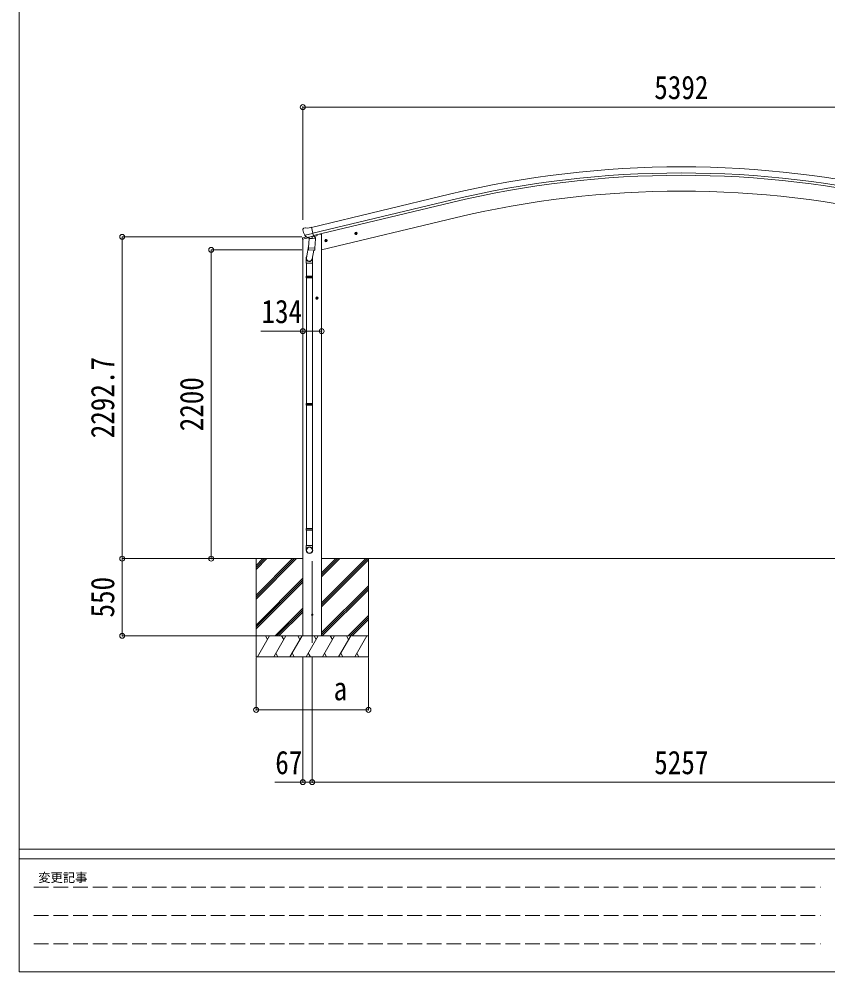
# Model space of a CAD drawing. Units: millimetres at full size. Extents: x -9783 to 9892, y -6828 to 6752.
# Drawn here: x -9783 to -4022, y -6828 to -38 of the extents above; entities that cross this region are included whole.
import ezdxf
from ezdxf.enums import TextEntityAlignment as Align

# ---------------------------------------------------------------- set-up
doc = ezdxf.new("R2010")
doc.units = ezdxf.units.MM
doc.header["$LTSCALE"] = 35
doc.header["$PDMODE"] = 32
doc.header["$PDSIZE"] = 35
doc.linetypes.add('DASHED3', pattern=[4, 3, -1])
for name, color, linetype, lineweight in [('0-0_0', 7, 'Continuous', 9), ('0-1_本体', 4, 'Continuous', 9), ('0-2_部品', 7, 'Continuous', 9), ('0-8_PARTS2', 2, 'Continuous', 9), ('0-A_寸法', 6, 'Continuous', 9), ('F-0_240', 7, 'Continuous', 9)]:
    doc.layers.add(name, color=color, linetype=linetype, lineweight=lineweight)
doc.styles.add('ＭＳ ゴシック', font='')
doc.styles.get('ＭＳ ゴシック').set_extended_font_data('MS Gothic')

msp = doc.modelspace()

# ---------------------------------------------------------------- linework, layer by layer
at = {"layer": '0-0_0'}
for p, q in [((-7762.01, -3883.07), (-8274.23, -3883.08)), ((-8095.01, -3931.68), (-8046.41, -3883.07)), ((-8095.01, -3883.08), (-8095.01, -4583.08)), ((-8095.01, -4143.81), (-7834.28, -3883.08)), ((-8095.01, -4157.95), (-7820.14, -3883.08)), ((-8095.01, -4172.09), (-7806, -3883.08)), ((-8095.01, -3959.96), (-8018.13, -3883.08)), ((-8095.01, -3945.82), (-8032.27, -3883.08)), ((-7628.01, -4197.31), (-7313.78, -3883.08)), ((-7628.01, -4211.45), (-7299.64, -3883.08)), ((-7628.01, -4013.46), (-7497.63, -3883.08)), ((-7628.01, -3999.32), (-7511.77, -3883.08)), ((-7628.01, -3985.18), (-7525.91, -3883.08)), ((-7628.01, -3883.08), (-2505.19, -3883.08)), ((-7628.01, -4225.59), (-7295.01, -3892.59)), ((-7295.01, -3883.08), (-7295.01, -4583.08)), ((-8095.01, -4355.94), (-7762.01, -4022.94)), ((-8095.01, -4370.08), (-7762.01, -4037.08)), ((-8095.01, -4384.22), (-7762.01, -4051.22)), ((-7628.01, -4409.44), (-7295.01, -4076.44)), ((-7628.01, -4423.58), (-7295.01, -4090.58)), ((-7623.37, -4433.08), (-7295.01, -4104.72)), ((-7960.02, -4433.08), (-7762.01, -4235.07)), ((-7945.88, -4433.08), (-7762.01, -4249.21)), ((-7931.73, -4433.08), (-7762.01, -4263.36)), ((-7439.52, -4433.08), (-7295.01, -4288.57)), ((-7425.38, -4433.08), (-7295.01, -4302.71)), ((-7411.23, -4433.08), (-7295.01, -4316.86)), ((-7295.01, -4433.08), (-8095.01, -4433.08)), ((-8084.72, -4583.08), (-7998.12, -4433.08)), ((-8013.12, -4459.06), (-8028.12, -4433.08)), ((-7969.25, -4583.08), (-7882.65, -4433.08)), ((-7897.65, -4459.06), (-7912.65, -4433.08)), ((-7853.78, -4583.08), (-7767.18, -4433.08)), ((-7782.18, -4459.06), (-7797.18, -4433.08)), ((-7628.01, -4433.08), (-7762.01, -4433.08)), ((-7738.31, -4583.08), (-7651.71, -4433.08)), ((-7666.71, -4459.06), (-7681.71, -4433.08)), ((-7622.84, -4583.08), (-7536.24, -4433.08)), ((-7551.24, -4459.06), (-7566.24, -4433.08)), ((-7507.37, -4583.08), (-7420.77, -4433.08)), ((-7450.77, -4433.08), (-7435.77, -4459.06)), ((-7391.9, -4583.08), (-7305.3, -4433.08)), ((-8095.01, -4583.08), (-7295.01, -4583.08)), ((-7954.25, -4557.1), (-7939.25, -4583.08)), ((-7838.78, -4557.1), (-7823.78, -4583.08)), ((-7723.31, -4557.1), (-7708.31, -4583.08)), ((-7607.84, -4557.1), (-7592.84, -4583.08)), ((-7492.37, -4557.1), (-7477.37, -4583.08)), ((-7376.9, -4557.1), (-7361.9, -4583.08))]:
    msp.add_line(p, q, dxfattribs=at)
at = {"layer": '0-1_本体'}
for p, q in [((-6717.56, -1286.7), (-7700.8, -1522.76)), ((-6707.48, -1328.68), (-7690.73, -1564.74)), ((-6703.55, -1345.05), (-7686.8, -1581.08)), ((-7628.01, -1683.2), (-6677.17, -1454.92)), ((-7762.01, -1606.36), (-7762.01, -4433.08)), ((-7628.01, -1570.08), (-7640.88, -1570.08)), ((-7628.01, -1570.08), (-7628.01, -4433.08))]:
    msp.add_line(p, q, dxfattribs=at)
for radius in [7073, 7029.83, 7013, 6900]:
    msp.add_arc((-5066.4, -8164.28), radius, 76.5, 103.5, dxfattribs=at)
at = {"layer": '0-2_部品'}
for p, q in [((-7762.25, -1538.73), (-7761.98, -1539.88)), ((-7758.03, -1530.16), (-7761.89, -1536.45)), ((-7754.94, -1527.91), (-7741.76, -1524.74)), ((-7727.2, -1527.42), (-7740.46, -1524.72)), ((-7727.2, -1527.42), (-7701.27, -1521.19)), ((-7686.11, -1584.31), (-7701.27, -1521.19)), ((-7390.35, -1567.07), (-7388.22, -1559.87)), ((-7380.72, -1575.04), (-7385.39, -1555.59)), ((-7764.28, -1606.95), (-7721.35, -1596.64)), ((-7764.28, -1600.06), (-7764.28, -1606.95)), ((-7735.04, -1590.68), (-7761.98, -1597.14)), ((-7748.47, -1578.46), (-7747.88, -1579.31)), ((-7748.2, -1579.04), (-7690.69, -1565.23)), ((-7747.88, -1579.31), (-7747.72, -1579.46)), ((-7731.35, -1593.95), (-7747.72, -1579.46)), ((-7728.64, -1594.52), (-7721.12, -1592.71)), ((-7724.43, -1594.27), (-7724.49, -1595.01)), ((-7723.73, -1596.05), (-7697.91, -1602.49)), ((-7716.81, -1601.4), (-7721.49, -1668.23)), ((-7720.84, -1592.74), (-7721.12, -1592.71)), ((-7696.07, -1586.79), (-7720.84, -1592.74)), ((-7671.12, -1604.59), (-7716.81, -1601.4)), ((-7715.04, -1598.22), (-7715.27, -1601.51)), ((-7695.52, -1587.05), (-7696.54, -1601.66)), ((-7695.84, -1586.64), (-7696.07, -1586.79)), ((-7695.84, -1586.64), (-7686.11, -1584.31)), ((-7686.48, -1582.76), (-7685.54, -1582.82)), ((-7685.54, -1582.82), (-7672.23, -1598.14)), ((-7681.78, -1587.15), (-7663.56, -1582.77)), ((-7675.8, -1671.43), (-7671.12, -1604.59)), ((-7672.23, -1598.14), (-7672.67, -1604.48)), ((-7659.72, -1574.65), (-7659.72, -1577.91)), ((-7587.25, -1614.34), (-7606.7, -1619.01)), ((-7604.27, -1618.42), (-7602.14, -1611.23)), ((-7599.11, -1623.87), (-7604.27, -1618.42)), ((-7594.64, -1626.4), (-7599.31, -1606.95)), ((-7591.81, -1622.12), (-7599.11, -1623.87)), ((-7589.68, -1614.92), (-7591.81, -1622.12)), ((-7373.33, -1562.98), (-7392.78, -1567.65)), ((-7385.19, -1572.51), (-7390.35, -1567.07)), ((-7377.89, -1570.76), (-7385.19, -1572.51)), ((-7375.76, -1563.56), (-7377.89, -1570.76)), ((-7719.75, -1643.47), (-7735.67, -1739.64)), ((-7722.34, -1680.7), (-7721.47, -1668.24)), ((-7721.95, -1682.06), (-7721.95, -1682.06)), ((-7675.8, -1671.43), (-7721.49, -1668.23)), ((-7720.5, -1682.84), (-7678.8, -1685.75)), ((-7684.23, -1685.37), (-7694.96, -1748.96)), ((-7675.81, -1671.43), (-7676.7, -1684.13)), ((-7691.82, -1742.14), (-7691.82, -1776.8)), ((-7735.82, -1776.8), (-7735.82, -1870.8)), ((-7693.82, -1776.8), (-7693.82, -1870.8)), ((-7737.82, -1872.8), (-7736.82, -1870.8)), ((-7737.82, -1872.8), (-7737.82, -1880.8)), ((-7691.82, -1872.8), (-7737.82, -1872.8)), ((-7737.82, -1880.8), (-7736.82, -1882.8)), ((-7691.82, -1880.8), (-7737.82, -1880.8)), ((-7692.82, -1870.8), (-7736.82, -1870.8)), ((-7692.82, -1882.8), (-7736.82, -1882.8)), ((-7735.82, -1882.8), (-7735.82, -2777.14)), ((-7693.82, -1882.8), (-7693.82, -2777.14)), ((-7691.82, -1872.8), (-7692.82, -1870.8)), ((-7691.82, -1880.8), (-7692.82, -1882.8)), ((-7691.82, -1872.8), (-7691.82, -1880.8)), ((-7651.61, -2026.59), (-7671.61, -2026.59)), ((-7669.11, -2026.59), (-7665.36, -2020.09)), ((-7665.36, -2033.09), (-7669.11, -2026.59)), ((-7657.86, -2033.09), (-7665.36, -2033.09)), ((-7661.61, -2036.59), (-7661.61, -2016.59)), ((-7654.1, -2026.59), (-7657.86, -2033.09)), ((-7737.82, -2779.14), (-7736.82, -2777.14)), ((-7737.82, -2779.14), (-7737.82, -2787.14)), ((-7691.82, -2779.14), (-7737.82, -2779.14)), ((-7692.82, -2777.14), (-7736.82, -2777.14)), ((-7691.82, -2779.14), (-7692.82, -2777.14)), ((-7691.82, -2779.14), (-7691.82, -2787.14)), ((-7737.82, -2787.14), (-7736.82, -2789.14)), ((-7691.82, -2787.14), (-7737.82, -2787.14)), ((-7692.82, -2789.14), (-7736.82, -2789.14)), ((-7735.82, -2789.14), (-7735.82, -3667.17)), ((-7693.82, -2789.14), (-7693.82, -3667.17)), ((-7691.82, -2787.14), (-7692.82, -2789.14)), ((-7737.82, -3669.17), (-7736.82, -3667.17)), ((-7737.82, -3669.17), (-7737.82, -3677.17)), ((-7691.82, -3669.17), (-7737.82, -3669.17)), ((-7737.82, -3677.17), (-7736.82, -3679.17)), ((-7691.82, -3677.17), (-7737.82, -3677.17)), ((-7692.82, -3667.17), (-7736.82, -3667.17)), ((-7692.82, -3679.17), (-7736.82, -3679.17)), ((-7735.82, -3679.17), (-7735.82, -3789.18)), ((-7693.82, -3679.17), (-7693.82, -3789.18)), ((-7691.82, -3669.17), (-7692.82, -3667.17)), ((-7691.82, -3677.17), (-7692.82, -3679.17)), ((-7691.82, -3669.17), (-7691.82, -3677.17)), ((-7691.82, -3789.18), (-7737.82, -3789.18)), ((-7737.82, -3823.32), (-7737.82, -3789.18)), ((-7691.82, -3823.32), (-7691.82, -3789.18))]:
    msp.add_line(p, q, dxfattribs=at)
for points in [[(-7388.22, -1559.87), (-7380.92, -1558.12), (-7375.76, -1563.56)], [(-7727.8, -1594.41), (-7726.27, -1594.04), (-7689.57, -1585.23), (-7688.04, -1584.86)], [(-7602.14, -1611.23), (-7594.84, -1609.48), (-7589.68, -1614.92)], [(-7691.82, -1776.8), (-7737.82, -1776.8), (-7737.82, -1742.45)], [(-7665.36, -2020.09), (-7657.86, -2020.09), (-7654.1, -2026.59)]]:
    msp.add_lwpolyline(points, dxfattribs=at)
for centre, radius in [((-7383.05, -1565.31), 8.5), ((-7383.05, -1565.31), 7.7), ((-7383.05, -1565.31), 6.5), ((-7596.98, -1616.67), 8.5), ((-7596.98, -1616.67), 7.7), ((-7596.98, -1616.67), 6.5), ((-7661.61, -2026.59), 8.5), ((-7661.61, -2026.59), 7.7), ((-7661.61, -2026.59), 6.5)]:
    msp.add_circle(centre, radius, dxfattribs=at)
at = {"layer": '0-2_部品', "color": 4}
msp.add_circle((-7694.81, -4283.08), 5, dxfattribs=at)
at = {"layer": '0-2_部品'}
for centre, radius, start, end in [((-7565.17, -1492.63), 202.4, 193.5, 205.09125), ((-7753.77, -1532.77), 5, 103.5, 148.5), ((-7741.05, -1527.66), 3, 78.5, 103.5), ((-7761.28, -1600.06), 3, 103.5, 180), ((-7727.92, -1593.92), 0.5, 248.23754, 283.5), ((-7724.93, -1594.23), 0.5, 356, 103.5), ((-7723.49, -1595.08), 1, 176, 256), ((-7697.56, -1601.52), 1.03, 250.03897, 351.96569), ((-7694.92, -1587.14), 0.604, 100.59842, 172.20595), ((-7688.15, -1584.38), 0.5, 283.5, 318.76246), ((-7664.72, -1577.91), 5, 283.5, 0), ((-7720.4, -1680.87), 1.95, 175.04017, 217.47766), ((-7720.36, -1680.84), 2, 217.40962, 266), ((-7678.66, -1683.76), 2, 266, 349.46843), ((-7707.82, -1742.45), 30, 177.45142, 180)]:
    msp.add_arc(centre, radius, start, end, dxfattribs=at)
for centre, major_axis, ratio, start_param, end_param in [((-7759.33, -1538.02), (-1.57, -2.57), 0.99628, 4.712389, 5.4996506), ((-7729.36, -1591.69), (-0.73, -2.92), 0.997631, 5.8041905, 6.6006116), ((-7729.3, -1591.47), (2.63, 3.16), 0.650902, 4.0958226, 4.1686332), ((-7729.33, -1591.59), (-0.73, -2.92), 0.997631, 0.3902369, 0.4789948), ((-7714.82, -1742.14), (23, 0), 0.996195, 2.5560258, 6.5663028), ((-7714.82, -1742.14), (21, 0), 0.996195, 2.9349147, 5.9512394), ((-7714.82, -3821.57), (-23, 0), 0.996195, 3.1415927, 6.2831853), ((-7714.82, -3823.32), (-23, 0), 0.996195, 3.1415927, 6.2831853), ((-7714.82, -3823.32), (0, -23.43), 0.981806, 4.712389, 7.8539816)]:
    msp.add_ellipse(centre, major_axis=major_axis, ratio=ratio, start_param=start_param, end_param=end_param, dxfattribs=at)
msp.add_ellipse((-7714.82, -3823.32), major_axis=(21, 0), ratio=0.996195, dxfattribs=at)
at = {"layer": '0-8_PARTS2', "color": 6}
msp.add_line((-7762.31, -665.55), (-2370.29, -665.55), dxfattribs=at)
at = {"layer": '0-8_PARTS2'}
msp.add_line((-7694.81, -4484.02), (-7694.81, -3900.07), dxfattribs=at)
at = {"layer": '0-A_寸法'}
for p, q in [((-7762.31, -665.55), (-7762.31, -1467.88)), ((-9048.09, -3883.08), (-9048.09, -1590.38)), ((-9048.09, -1590.38), (-7769.26, -1590.38)), ((-8414.38, -3883.08), (-8414.38, -1683.1)), ((-8414.38, -1683.1), (-7769.26, -1683.1)), ((-7761.81, -2261.83), (-8061.81, -2261.83)), ((-7627.81, -2261.83), (-7761.81, -2261.83)), ((-9048.09, -3883.08), (-8099.07, -3883.08)), ((-9048.09, -3883.08), (-8101.82, -3883.08)), ((-9048.09, -3883.08), (-9048.09, -4433.08)), ((-8414.38, -3883.08), (-8101.82, -3883.08)), ((-9048.09, -4433.08), (-8100.1, -4433.08)), ((-8094.81, -4960.98), (-8094.81, -4586.57)), ((-7761.81, -5475.97), (-7761.81, -4586.57)), ((-7694.81, -5475.97), (-7694.81, -4586.57)), ((-7294.81, -4960.98), (-7294.81, -4586.57)), ((-8094.81, -4960.98), (-7294.81, -4960.98)), ((-7761.81, -5475.97), (-7961.81, -5475.97)), ((-7761.81, -5475.97), (-7694.81, -5475.97)), ((-7694.81, -5475.97), (-2437.79, -5475.97))]:
    msp.add_line(p, q, dxfattribs=at)
for p in [(-7762.31, -665.55), (-9048.09, -1590.38), (-8414.38, -1683.1), (-7761.81, -2261.83), (-7627.81, -2261.83), (-9048.09, -3883.08), (-8414.38, -3883.08), (-9048.09, -4433.08), (-8094.81, -4960.98), (-7294.81, -4960.98), (-7761.81, -5475.97), (-7694.81, -5475.97)]:
    msp.add_point(p, dxfattribs=at)
at = {"layer": 'F-0_240', "color": 5}
for p, q in [((-9783.03, 6751.9), (-9783.03, -6828.1)), ((-9783.03, -5953.1), (9396.97, -5953.1)), ((-9783.03, -6023.1), (6285.75, -6023.1)), ((-9783.03, -6828.1), (9396.97, -6828.1))]:
    msp.add_line(p, q, dxfattribs=at)
at = {"layer": 'F-0_240', "color": 4, "linetype": 'DASHED3'}
for p, q in [((-9678.03, -6224.35), (-4074.25, -6224.35)), ((-9678.03, -6425.6), (-4074.25, -6425.6)), ((-9678.03, -6626.85), (-4074.25, -6626.85))]:
    msp.add_line(p, q, dxfattribs=at)

# ---------------------------------------------------------------- texts
at = {"layer": '0-A_寸法', "color": 7, "style": 'ＭＳ ゴシック', "width": 0.85}
for s, p in [('5392', (-5258.8, -658.55)), ('134', (-8056.18, -2254.83)), ('a', (-7542.93, -4941.98)), ('67', (-7958.06, -5468.97)), ('5257', (-5258.8, -5468.97))]:
    msp.add_text(s, height=166.8, dxfattribs=at).set_placement(p, align=Align.BOTTOM_LEFT)
for s, p in [('2292.7', (-9055.09, -3025.48)), ('2200', (-8421.38, -2975.59)), ('550', (-9055.09, -4302.46))]:
    msp.add_text(s, height=166.8, rotation=90, dxfattribs=at).set_placement(p, align=Align.BOTTOM_LEFT)
at = {"layer": 'F-0_240', "style": 'ＭＳ ゴシック'}
msp.add_text('変更記事', height=64.15, dxfattribs=at).set_placement((-9646.27, -6206.85), align=Align.BOTTOM_LEFT)

doc.saveas('drawing.dxf')
